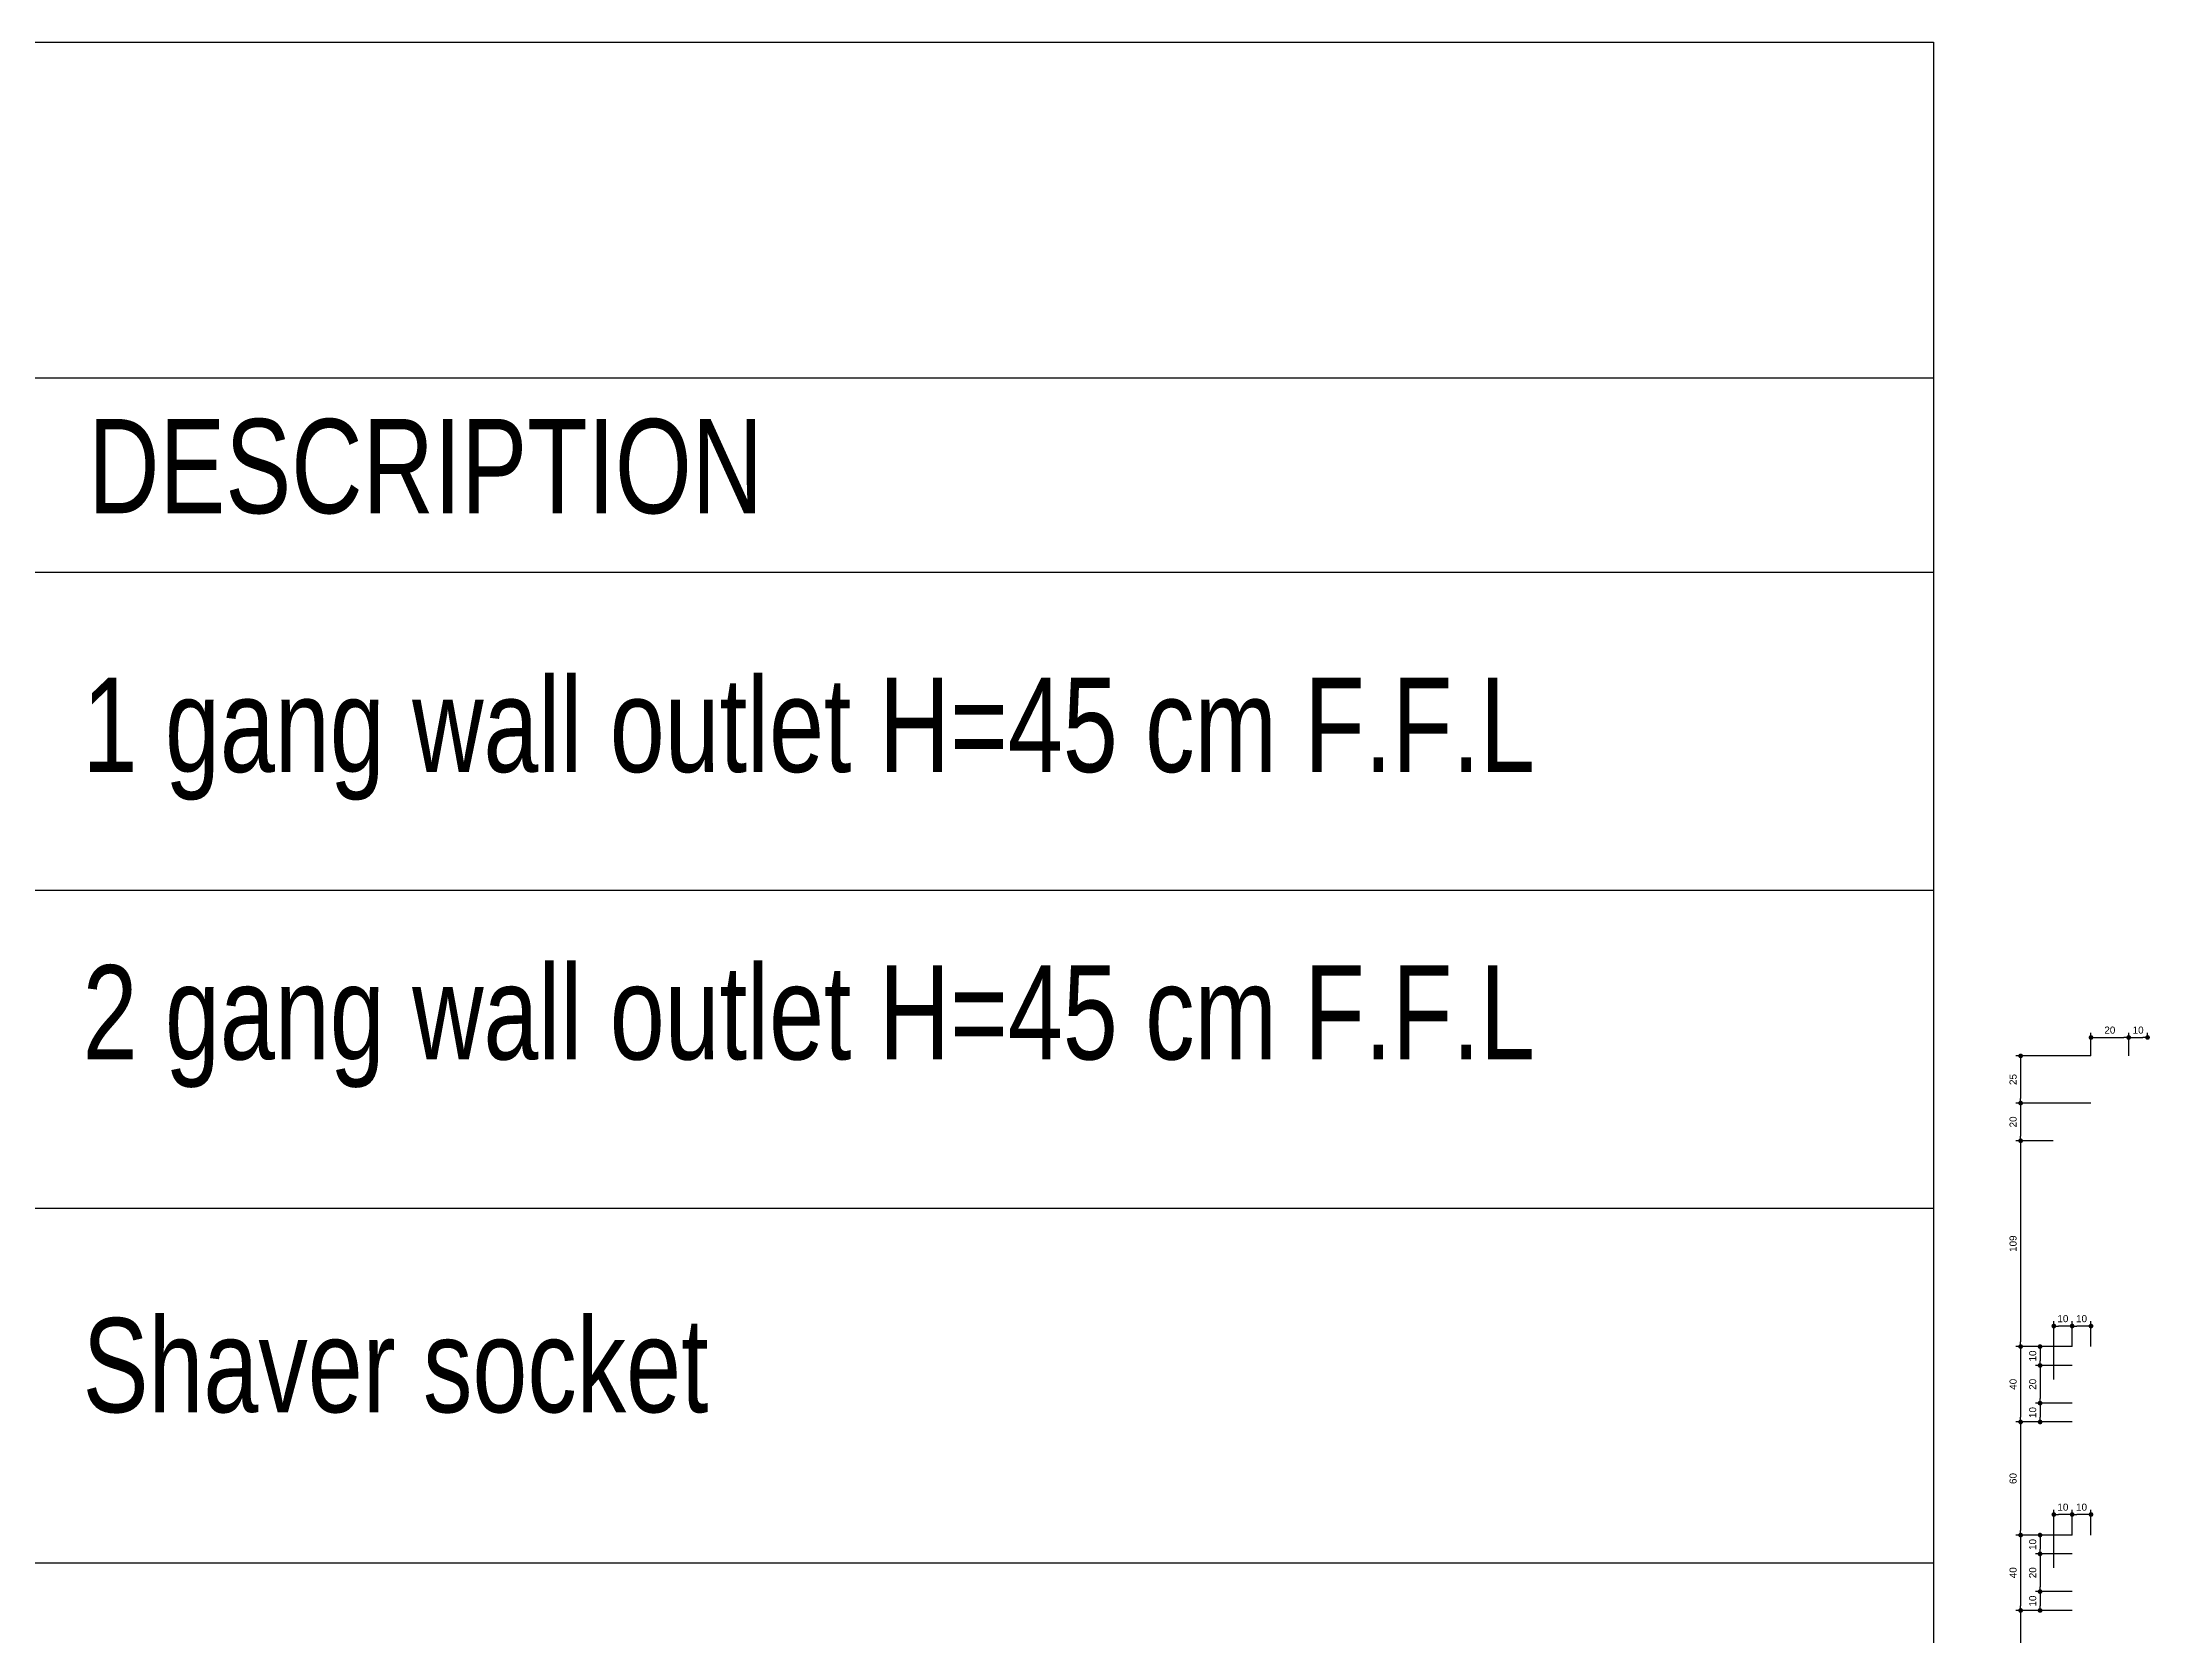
# Model space of a CAD drawing. Header units: inches. Extents: x 193287 to 241687, y 437648 to 550079.
# Drawn here: x 235260 to 236377, y 468300 to 469145 of the extents above; entities that cross this region are included whole.
import ezdxf

# ---------------------------------------------------------------- set-up
doc = ezdxf.new("R2010")
doc.units = ezdxf.units.IN
doc.header["$MEASUREMENT"] = 0
for name, color, linetype in [('A-DIMESNION-1', 7, 'Continuous'), ('CQ SPOT DETAIL DIMENSION', 9, 'Continuous'), ('CQ text label', 3, 'Continuous'), ('CQ-legend tex box', 3, 'Continuous')]:
    doc.layers.add(name, color=color, linetype=linetype)
doc.styles.add('DIM 50', font='romans.shx', dxfattribs={"width": 0.75, "height": 100})
doc.styles.get("Standard").update_dxf_attribs({"font": 'arial.ttf'})
doc.dimstyles.new('CQ 2.5', dxfattribs={"dimscale": 0.025, "dimtxt": 150, "dimasz": 100, "dimexe": 100, "dimexo": 0, "dimgap": 80, "dimtad": 1, "dimdec": 0, "dimzin": 0, "dimdsep": 46, "dimtxsty": 'Standard', "dimblk": 'DOT', "dimcen": 100, "dimclrd": 250, "dimclre": 250, "dimclrt": 3, "dimadec": 0, "dimazin": 0, "dimtfac": 1, "dimtdec": 0, "dimtofl": 0, "dimtmove": 0, "dimatfit": 3, "dimfxl": 1, "dimtolj": 1, "dimtzin": 0, "dimlwd": -1, "dimarcsym": 0})

# ---------------------------------------------------------------- blocks, each defined once
blk = doc.blocks.new('SMDS')
at = {"layer": 'CQ-legend tex box'}
for p, q in [((384632.9, 482948.9), (386655, 482948.9)), ((386655, 482948.9), (386655, 480419.1)), ((384632.9, 482770.9), (386655, 482770.9)), ((384632.9, 482667.7), (386655, 482667.7)), ((384632.9, 482499), (386655, 482499)), ((384632.9, 482330.3), (386655, 482330.3)), ((384632.9, 482142.1), (386655, 482142.1))]:
    blk.add_line(p, q, dxfattribs=at)
at = {"layer": 'CQ text label', "ltscale": 1000, "char_height": 50, "attachment_point": 1, "style": 'DIM 50'}
for s, insert, width in [('{\\fArial|b0|i0|c0|p34;DESCRIPTION}', (385676.4, 482749), 946.817), ('{\\fArial|b0|i0|c0|p34;1 gang wall outlet H=45 cm F.F.L}', (385673.5, 482611.7), 1430.82), ('{\\fArial|b0|i0|c0|p34;2 gang wall outlet H=45 cm F.F.L}', (385673.5, 482459.2), 1430.82), ('{\\fArial|b0|i0|c0|p34;Shaver socket}', (385673.5, 482272), 1430.82)]:
    blk.add_mtext(s, dxfattribs=dict(at, insert=insert, width=width))
blk = doc.blocks.new('_Dot')
at = {"color": 0, "linetype": 'ByBlock', "lineweight": -2}
blk.add_line((-0.5, 0), (-1, 0), dxfattribs=at)
at = {"color": 0, "linetype": 'ByBlock', "const_width": 0.5}
blk.add_lwpolyline([(-0.25, 0, 1), (0.25, 0, 1)], format="xyb", close=True, dxfattribs=at)
blk = doc.blocks.new('*D4524')
at = {"layer": 'A-DIMESNION-1', "color": 250, "lineweight": -2, "ltscale": 0.05, "transparency": 16777216}
for p, q in [((230672.9, 431380.6), (230672.9, 431392.9)), ((230692.9, 431380.6), (230692.9, 431392.9))]:
    blk.add_line(p, q, dxfattribs=at)
at = {"layer": 'A-DIMESNION-1', "color": 250, "ltscale": 0.05, "transparency": 16777216}
blk.add_line((230675.4, 431390.4), (230690.4, 431390.4), dxfattribs=at)
at = {"layer": 'Defpoints', "color": 0, "linetype": 'Continuous', "ltscale": 0.05, "transparency": 16777216}
for p in [(230692.9, 431390.4), (230672.9, 431380.6, 0), (230692.9, 431380.6, 0)]:
    blk.add_point(p, dxfattribs=at)
at = {"layer": 'A-DIMESNION-1', "color": 250, "linetype": 'Continuous', "ltscale": 0.05, "transparency": 16777216, "xscale": 2.5, "yscale": 2.5, "zscale": 2.5, "rotation": 180}
blk.add_blockref('_Dot', (230672.9, 431390.4), dxfattribs=at)
at = {"layer": 'A-DIMESNION-1', "color": 250, "linetype": 'Continuous', "ltscale": 0.05, "transparency": 16777216, "xscale": 2.5, "yscale": 2.5, "zscale": 2.5}
blk.add_blockref('_Dot', (230692.9, 431390.4), dxfattribs=at)
at = {"layer": 'A-DIMESNION-1', "color": 3, "linetype": 'Continuous', "ltscale": 0.05, "transparency": 16777216, "insert": (230682.9, 431394.3), "char_height": 3.75, "attachment_point": 5}
blk.add_mtext('\\A1;20', dxfattribs=at)
blk = doc.blocks.new('*D4523')
at = {"layer": 'A-DIMESNION-1', "color": 250, "lineweight": -2, "ltscale": 0.05, "transparency": 16777216}
for p, q in [((230692.9, 431380.6), (230692.9, 431392.9)), ((230702.9, 431390.4), (230702.9, 431392.9))]:
    blk.add_line(p, q, dxfattribs=at)
at = {"layer": 'A-DIMESNION-1', "color": 250, "ltscale": 0.05, "transparency": 16777216}
blk.add_line((230695.4, 431390.4), (230700.4, 431390.4), dxfattribs=at)
at = {"layer": 'Defpoints', "color": 0, "linetype": 'Continuous', "ltscale": 0.05, "transparency": 16777216}
for p in [(230702.9, 431390.4, 0), (230702.9, 431390.4), (230692.9, 431380.6, 0)]:
    blk.add_point(p, dxfattribs=at)
at = {"layer": 'A-DIMESNION-1', "color": 250, "linetype": 'Continuous', "ltscale": 0.05, "transparency": 16777216, "xscale": 2.5, "yscale": 2.5, "zscale": 2.5, "rotation": 180}
blk.add_blockref('_Dot', (230692.9, 431390.4), dxfattribs=at)
at = {"layer": 'A-DIMESNION-1', "color": 250, "linetype": 'Continuous', "ltscale": 0.05, "transparency": 16777216, "xscale": 2.5, "yscale": 2.5, "zscale": 2.5}
blk.add_blockref('_Dot', (230702.9, 431390.4), dxfattribs=at)
at = {"layer": 'A-DIMESNION-1', "color": 3, "linetype": 'Continuous', "ltscale": 0.05, "transparency": 16777216, "insert": (230697.9, 431394.3), "char_height": 3.75, "attachment_point": 5}
blk.add_mtext('\\A1;10', dxfattribs=at)
blk = doc.blocks.new('*D4522')
at = {"layer": 'A-DIMESNION-1', "color": 250, "lineweight": -2, "ltscale": 0.05, "transparency": 16777216}
for p, q in [((230672.9, 431380.6), (230633.1, 431380.6)), ((230672.9, 431355.6), (230633.1, 431355.6))]:
    blk.add_line(p, q, dxfattribs=at)
at = {"layer": 'A-DIMESNION-1', "color": 250, "ltscale": 0.05, "transparency": 16777216}
blk.add_line((230635.6, 431378.1), (230635.6, 431358.1), dxfattribs=at)
at = {"layer": 'Defpoints', "color": 0, "linetype": 'Continuous', "ltscale": 0.05, "transparency": 16777216}
for p in [(230672.9, 431380.6), (230635.6, 431355.6), (230672.9, 431355.6, 0)]:
    blk.add_point(p, dxfattribs=at)
at = {"layer": 'A-DIMESNION-1', "color": 250, "linetype": 'Continuous', "ltscale": 0.05, "transparency": 16777216, "xscale": 2.5, "yscale": 2.5, "zscale": 2.5}
for p, rotation in [((230635.6, 431380.6), 90), ((230635.6, 431355.6), 270)]:
    blk.add_blockref('_Dot', p, dxfattribs=dict(at, rotation=rotation))
at = {"layer": 'A-DIMESNION-1', "color": 3, "linetype": 'Continuous', "ltscale": 0.05, "transparency": 16777216, "insert": (230631.6, 431368.1), "char_height": 3.75, "attachment_point": 5, "rotation": 90}
blk.add_mtext('\\A1;25', dxfattribs=at)
blk = doc.blocks.new('*D4521')
at = {"layer": 'A-DIMESNION-1', "color": 250, "lineweight": -2, "ltscale": 0.05, "transparency": 16777216}
for p, q in [((230672.9, 431355.6), (230633.1, 431355.6)), ((230652.9, 431335.6), (230633.1, 431335.6))]:
    blk.add_line(p, q, dxfattribs=at)
at = {"layer": 'A-DIMESNION-1', "color": 250, "ltscale": 0.05, "transparency": 16777216}
blk.add_line((230635.6, 431353.1), (230635.6, 431338.1), dxfattribs=at)
at = {"layer": 'Defpoints', "color": 0, "linetype": 'Continuous', "ltscale": 0.05, "transparency": 16777216}
for p in [(230672.9, 431355.6, 0), (230635.6, 431335.6), (230652.9, 431335.6, 0)]:
    blk.add_point(p, dxfattribs=at)
at = {"layer": 'A-DIMESNION-1', "color": 250, "linetype": 'Continuous', "ltscale": 0.05, "transparency": 16777216, "xscale": 2.5, "yscale": 2.5, "zscale": 2.5}
for p, rotation in [((230635.6, 431355.6), 90), ((230635.6, 431335.6), 270)]:
    blk.add_blockref('_Dot', p, dxfattribs=dict(at, rotation=rotation))
at = {"layer": 'A-DIMESNION-1', "color": 3, "linetype": 'Continuous', "ltscale": 0.05, "transparency": 16777216, "insert": (230631.6, 431345.6), "char_height": 3.75, "attachment_point": 5, "rotation": 90}
blk.add_mtext('\\A1;20', dxfattribs=at)
blk = doc.blocks.new('*D4520')
at = {"layer": 'A-DIMESNION-1', "color": 250, "lineweight": -2, "ltscale": 0.05, "transparency": 16777216}
for p, q in [((230652.9, 431335.6), (230633.1, 431335.6)), ((230662.9, 431226.4), (230633.1, 431226.4))]:
    blk.add_line(p, q, dxfattribs=at)
at = {"layer": 'A-DIMESNION-1', "color": 250, "ltscale": 0.05, "transparency": 16777216}
blk.add_line((230635.6, 431333.1), (230635.6, 431228.9), dxfattribs=at)
at = {"layer": 'Defpoints', "color": 0, "linetype": 'Continuous', "ltscale": 0.05, "transparency": 16777216}
for p in [(230652.9, 431335.6, 0), (230635.6, 431226.4), (230662.9, 431226.4, 0)]:
    blk.add_point(p, dxfattribs=at)
at = {"layer": 'A-DIMESNION-1', "color": 250, "linetype": 'Continuous', "ltscale": 0.05, "transparency": 16777216, "xscale": 2.5, "yscale": 2.5, "zscale": 2.5}
for p, rotation in [((230635.6, 431335.6), 90), ((230635.6, 431226.4), 270)]:
    blk.add_blockref('_Dot', p, dxfattribs=dict(at, rotation=rotation))
at = {"layer": 'A-DIMESNION-1', "color": 3, "linetype": 'Continuous', "ltscale": 0.05, "transparency": 16777216, "insert": (230631.6, 431281), "char_height": 3.75, "attachment_point": 5, "rotation": 90}
blk.add_mtext('\\A1;109', dxfattribs=at)
blk = doc.blocks.new('*D4519')
at = {"layer": 'A-DIMESNION-1', "color": 250, "lineweight": -2, "ltscale": 0.05, "transparency": 16777216}
for p, q in [((230662.9, 431226.4), (230633.1, 431226.4)), ((230662.9, 431186.4), (230633.1, 431186.4))]:
    blk.add_line(p, q, dxfattribs=at)
at = {"layer": 'A-DIMESNION-1', "color": 250, "ltscale": 0.05, "transparency": 16777216}
blk.add_line((230635.6, 431223.9), (230635.6, 431188.9), dxfattribs=at)
at = {"layer": 'Defpoints', "color": 0, "linetype": 'Continuous', "ltscale": 0.05, "transparency": 16777216}
for p in [(230662.9, 431226.4, 0), (230635.6, 431186.4), (230662.9, 431186.4, 0)]:
    blk.add_point(p, dxfattribs=at)
at = {"layer": 'A-DIMESNION-1', "color": 250, "linetype": 'Continuous', "ltscale": 0.05, "transparency": 16777216, "xscale": 2.5, "yscale": 2.5, "zscale": 2.5}
for p, rotation in [((230635.6, 431226.4), 90), ((230635.6, 431186.4), 270)]:
    blk.add_blockref('_Dot', p, dxfattribs=dict(at, rotation=rotation))
at = {"layer": 'A-DIMESNION-1', "color": 3, "linetype": 'Continuous', "ltscale": 0.05, "transparency": 16777216, "insert": (230631.6, 431206.4), "char_height": 3.75, "attachment_point": 5, "rotation": 90}
blk.add_mtext('\\A1;40', dxfattribs=at)
blk = doc.blocks.new('*D4518')
at = {"layer": 'A-DIMESNION-1', "color": 250, "lineweight": -2, "ltscale": 0.05, "transparency": 16777216}
for p, q in [((230662.9, 431186.4), (230633.1, 431186.4)), ((230662.9, 431126.4), (230633.1, 431126.4))]:
    blk.add_line(p, q, dxfattribs=at)
at = {"layer": 'A-DIMESNION-1', "color": 250, "ltscale": 0.05, "transparency": 16777216}
blk.add_line((230635.6, 431183.9), (230635.6, 431128.9), dxfattribs=at)
at = {"layer": 'Defpoints', "color": 0, "linetype": 'Continuous', "ltscale": 0.05, "transparency": 16777216}
for p in [(230662.9, 431186.4, 0), (230635.6, 431126.4), (230662.9, 431126.4, 0)]:
    blk.add_point(p, dxfattribs=at)
at = {"layer": 'A-DIMESNION-1', "color": 250, "linetype": 'Continuous', "ltscale": 0.05, "transparency": 16777216, "xscale": 2.5, "yscale": 2.5, "zscale": 2.5}
for p, rotation in [((230635.6, 431186.4), 90), ((230635.6, 431126.4), 270)]:
    blk.add_blockref('_Dot', p, dxfattribs=dict(at, rotation=rotation))
at = {"layer": 'A-DIMESNION-1', "color": 3, "linetype": 'Continuous', "ltscale": 0.05, "transparency": 16777216, "insert": (230631.6, 431156.4), "char_height": 3.75, "attachment_point": 5, "rotation": 90}
blk.add_mtext('\\A1;60', dxfattribs=at)
blk = doc.blocks.new('*D4517')
at = {"layer": 'A-DIMESNION-1', "color": 250, "lineweight": -2, "ltscale": 0.05, "transparency": 16777216}
for p, q in [((230662.9, 431126.4), (230633.1, 431126.4)), ((230662.9, 431086.4), (230633.1, 431086.4))]:
    blk.add_line(p, q, dxfattribs=at)
at = {"layer": 'A-DIMESNION-1', "color": 250, "ltscale": 0.05, "transparency": 16777216}
blk.add_line((230635.6, 431123.9), (230635.6, 431088.9), dxfattribs=at)
at = {"layer": 'Defpoints', "color": 0, "linetype": 'Continuous', "ltscale": 0.05, "transparency": 16777216}
for p in [(230662.9, 431126.4, 0), (230635.6, 431086.4), (230662.9, 431086.4, 0)]:
    blk.add_point(p, dxfattribs=at)
at = {"layer": 'A-DIMESNION-1', "color": 250, "linetype": 'Continuous', "ltscale": 0.05, "transparency": 16777216, "xscale": 2.5, "yscale": 2.5, "zscale": 2.5}
for p, rotation in [((230635.6, 431126.4), 90), ((230635.6, 431086.4), 270)]:
    blk.add_blockref('_Dot', p, dxfattribs=dict(at, rotation=rotation))
at = {"layer": 'A-DIMESNION-1', "color": 3, "linetype": 'Continuous', "ltscale": 0.05, "transparency": 16777216, "insert": (230631.6, 431106.4), "char_height": 3.75, "attachment_point": 5, "rotation": 90}
blk.add_mtext('\\A1;40', dxfattribs=at)
blk = doc.blocks.new('*D4516')
at = {"layer": 'A-DIMESNION-1', "color": 250, "lineweight": -2, "ltscale": 0.05, "transparency": 16777216}
for p, q in [((230662.9, 431086.4), (230633.1, 431086.4)), ((230669.9, 429515.6), (230633.1, 429515.6))]:
    blk.add_line(p, q, dxfattribs=at)
at = {"layer": 'A-DIMESNION-1', "color": 250, "ltscale": 0.05, "transparency": 16777216}
blk.add_line((230635.6, 431083.9), (230635.6, 429518.1), dxfattribs=at)
at = {"layer": 'Defpoints', "color": 0, "linetype": 'Continuous', "ltscale": 0.05, "transparency": 16777216}
for p in [(230662.9, 431086.4, 0), (230635.6, 429515.6), (230669.9, 429515.6, 0)]:
    blk.add_point(p, dxfattribs=at)
at = {"layer": 'A-DIMESNION-1', "color": 250, "linetype": 'Continuous', "ltscale": 0.05, "transparency": 16777216, "xscale": 2.5, "yscale": 2.5, "zscale": 2.5}
for p, rotation in [((230635.6, 431086.4), 90), ((230635.6, 429515.6), 270)]:
    blk.add_blockref('_Dot', p, dxfattribs=dict(at, rotation=rotation))
at = {"layer": 'A-DIMESNION-1', "color": 3, "linetype": 'Continuous', "ltscale": 0.05, "transparency": 16777216, "insert": (230631.6, 430301), "char_height": 3.75, "attachment_point": 5, "rotation": 90}
blk.add_mtext('\\A1;1571', dxfattribs=at)
blk = doc.blocks.new('*D4498')
at = {"layer": 'A-DIMESNION-1', "color": 250, "lineweight": -2, "ltscale": 0.05, "transparency": 16777216}
for p, q in [((230662.9, 431126.4), (230633.1, 431126.4)), ((230662.9, 431086.4), (230633.1, 431086.4))]:
    blk.add_line(p, q, dxfattribs=at)
at = {"layer": 'A-DIMESNION-1', "color": 250, "ltscale": 0.05, "transparency": 16777216}
blk.add_line((230635.6, 431123.9), (230635.6, 431088.9), dxfattribs=at)
at = {"layer": 'Defpoints', "color": 0, "linetype": 'Continuous', "ltscale": 0.05, "transparency": 16777216}
for p in [(230662.9, 431126.4, 0), (230635.6, 431086.4), (230662.9, 431086.4, 0)]:
    blk.add_point(p, dxfattribs=at)
at = {"layer": 'A-DIMESNION-1', "color": 250, "linetype": 'Continuous', "ltscale": 0.05, "transparency": 16777216, "xscale": 2.5, "yscale": 2.5, "zscale": 2.5}
for p, rotation in [((230635.6, 431126.4), 90), ((230635.6, 431086.4), 270)]:
    blk.add_blockref('_Dot', p, dxfattribs=dict(at, rotation=rotation))
at = {"layer": 'A-DIMESNION-1', "color": 3, "linetype": 'Continuous', "ltscale": 0.05, "transparency": 16777216, "insert": (230631.6, 431106.4), "char_height": 3.75, "attachment_point": 5, "rotation": 90}
blk.add_mtext('\\A1;40', dxfattribs=at)
blk = doc.blocks.new('*D4497')
at = {"layer": 'A-DIMESNION-1', "color": 250, "lineweight": -2, "ltscale": 0.05, "transparency": 16777216}
for p, q in [((230662.9, 431126.4), (230662.9, 431139.8)), ((230672.9, 431126.4), (230672.9, 431139.8))]:
    blk.add_line(p, q, dxfattribs=at)
at = {"layer": 'A-DIMESNION-1', "color": 250, "ltscale": 0.05, "transparency": 16777216}
blk.add_line((230670.4, 431137.3), (230665.4, 431137.3), dxfattribs=at)
at = {"layer": 'Defpoints', "color": 0, "linetype": 'Continuous', "ltscale": 0.05, "transparency": 16777216}
for p in [(230662.9, 431137.3), (230662.9, 431126.4, 0), (230672.9, 431126.4, 0)]:
    blk.add_point(p, dxfattribs=at)
at = {"layer": 'A-DIMESNION-1', "color": 250, "linetype": 'Continuous', "ltscale": 0.05, "transparency": 16777216, "xscale": 2.5, "yscale": 2.5, "zscale": 2.5, "rotation": 180}
blk.add_blockref('_Dot', (230662.9, 431137.3), dxfattribs=at)
at = {"layer": 'A-DIMESNION-1', "color": 250, "linetype": 'Continuous', "ltscale": 0.05, "transparency": 16777216, "xscale": 2.5, "yscale": 2.5, "zscale": 2.5}
blk.add_blockref('_Dot', (230672.9, 431137.3), dxfattribs=at)
at = {"layer": 'A-DIMESNION-1', "color": 3, "linetype": 'Continuous', "ltscale": 0.05, "transparency": 16777216, "insert": (230667.9, 431141.2), "char_height": 3.75, "attachment_point": 5}
blk.add_mtext('\\A1;10', dxfattribs=at)
blk = doc.blocks.new('*D4496')
at = {"layer": 'A-DIMESNION-1', "color": 250, "lineweight": -2, "ltscale": 0.05, "transparency": 16777216}
for p, q in [((230653.2, 431109), (230653.2, 431139.8)), ((230662.9, 431126.4), (230662.9, 431139.8))]:
    blk.add_line(p, q, dxfattribs=at)
at = {"layer": 'A-DIMESNION-1', "color": 250, "ltscale": 0.05, "transparency": 16777216}
blk.add_line((230660.4, 431137.3), (230655.7, 431137.3), dxfattribs=at)
at = {"layer": 'Defpoints', "color": 0, "linetype": 'Continuous', "ltscale": 0.05, "transparency": 16777216}
for p in [(230653.2, 431137.3), (230662.9, 431126.4, 0), (230653.2, 431109, 0)]:
    blk.add_point(p, dxfattribs=at)
at = {"layer": 'A-DIMESNION-1', "color": 250, "linetype": 'Continuous', "ltscale": 0.05, "transparency": 16777216, "xscale": 2.5, "yscale": 2.5, "zscale": 2.5, "rotation": 180}
blk.add_blockref('_Dot', (230653.2, 431137.3), dxfattribs=at)
at = {"layer": 'A-DIMESNION-1', "color": 250, "linetype": 'Continuous', "ltscale": 0.05, "transparency": 16777216, "xscale": 2.5, "yscale": 2.5, "zscale": 2.5}
blk.add_blockref('_Dot', (230662.9, 431137.3), dxfattribs=at)
at = {"layer": 'A-DIMESNION-1', "color": 3, "linetype": 'Continuous', "ltscale": 0.05, "transparency": 16777216, "insert": (230658, 431141.2), "char_height": 3.75, "attachment_point": 5}
blk.add_mtext('\\A1;10', dxfattribs=at)
blk = doc.blocks.new('*D4495')
at = {"layer": 'A-DIMESNION-1', "color": 250, "lineweight": -2, "ltscale": 0.05, "transparency": 16777216}
for p, q in [((230662.9, 431126.4), (230643.4, 431126.4)), ((230662.9, 431116.4), (230643.4, 431116.4))]:
    blk.add_line(p, q, dxfattribs=at)
at = {"layer": 'A-DIMESNION-1', "color": 250, "ltscale": 0.05, "transparency": 16777216}
blk.add_line((230645.9, 431123.9), (230645.9, 431118.9), dxfattribs=at)
at = {"layer": 'Defpoints', "color": 0, "linetype": 'Continuous', "ltscale": 0.05, "transparency": 16777216}
for p in [(230645.9, 431116.4), (230662.9, 431126.4), (230662.9, 431116.4, 0)]:
    blk.add_point(p, dxfattribs=at)
at = {"layer": 'A-DIMESNION-1', "color": 250, "linetype": 'Continuous', "ltscale": 0.05, "transparency": 16777216, "xscale": 2.5, "yscale": 2.5, "zscale": 2.5}
for p, rotation in [((230645.9, 431126.4), 90), ((230645.9, 431116.4), 270)]:
    blk.add_blockref('_Dot', p, dxfattribs=dict(at, rotation=rotation))
at = {"layer": 'A-DIMESNION-1', "color": 3, "linetype": 'Continuous', "ltscale": 0.05, "transparency": 16777216, "insert": (230642, 431121.4), "char_height": 3.75, "attachment_point": 5, "rotation": 90}
blk.add_mtext('\\A1;10', dxfattribs=at)
blk = doc.blocks.new('*D4494')
at = {"layer": 'A-DIMESNION-1', "color": 250, "lineweight": -2, "ltscale": 0.05, "transparency": 16777216}
for p, q in [((230662.9, 431116.4), (230643.4, 431116.4)), ((230662.9, 431096.4), (230643.4, 431096.4))]:
    blk.add_line(p, q, dxfattribs=at)
at = {"layer": 'A-DIMESNION-1', "color": 250, "ltscale": 0.05, "transparency": 16777216}
blk.add_line((230645.9, 431113.9), (230645.9, 431098.9), dxfattribs=at)
at = {"layer": 'Defpoints', "color": 0, "linetype": 'Continuous', "ltscale": 0.05, "transparency": 16777216}
for p in [(230662.9, 431116.4, 0), (230645.9, 431096.4), (230662.9, 431096.4, 0)]:
    blk.add_point(p, dxfattribs=at)
at = {"layer": 'A-DIMESNION-1', "color": 250, "linetype": 'Continuous', "ltscale": 0.05, "transparency": 16777216, "xscale": 2.5, "yscale": 2.5, "zscale": 2.5}
for p, rotation in [((230645.9, 431116.4), 90), ((230645.9, 431096.4), 270)]:
    blk.add_blockref('_Dot', p, dxfattribs=dict(at, rotation=rotation))
at = {"layer": 'A-DIMESNION-1', "color": 3, "linetype": 'Continuous', "ltscale": 0.05, "transparency": 16777216, "insert": (230642, 431106.4), "char_height": 3.75, "attachment_point": 5, "rotation": 90}
blk.add_mtext('\\A1;20', dxfattribs=at)
blk = doc.blocks.new('*D4493')
at = {"layer": 'A-DIMESNION-1', "color": 250, "lineweight": -2, "ltscale": 0.05, "transparency": 16777216}
for p, q in [((230662.9, 431096.4), (230643.4, 431096.4)), ((230662.9, 431086.4), (230643.4, 431086.4))]:
    blk.add_line(p, q, dxfattribs=at)
at = {"layer": 'A-DIMESNION-1', "color": 250, "ltscale": 0.05, "transparency": 16777216}
blk.add_line((230645.9, 431093.9), (230645.9, 431088.9), dxfattribs=at)
at = {"layer": 'Defpoints', "color": 0, "linetype": 'Continuous', "ltscale": 0.05, "transparency": 16777216}
for p in [(230662.9, 431096.4, 0), (230645.9, 431086.4), (230662.9, 431086.4)]:
    blk.add_point(p, dxfattribs=at)
at = {"layer": 'A-DIMESNION-1', "color": 250, "linetype": 'Continuous', "ltscale": 0.05, "transparency": 16777216, "xscale": 2.5, "yscale": 2.5, "zscale": 2.5}
for p, rotation in [((230645.9, 431096.4), 90), ((230645.9, 431086.4), 270)]:
    blk.add_blockref('_Dot', p, dxfattribs=dict(at, rotation=rotation))
at = {"layer": 'A-DIMESNION-1', "color": 3, "linetype": 'Continuous', "ltscale": 0.05, "transparency": 16777216, "insert": (230642, 431091.4), "char_height": 3.75, "attachment_point": 5, "rotation": 90}
blk.add_mtext('\\A1;10', dxfattribs=at)
blk = doc.blocks.new('*D4492')
at = {"layer": 'A-DIMESNION-1', "color": 250, "lineweight": -2, "ltscale": 0.05, "transparency": 16777216}
for p, q in [((230662.9, 431226.4), (230633.1, 431226.4)), ((230662.9, 431186.4), (230633.1, 431186.4))]:
    blk.add_line(p, q, dxfattribs=at)
at = {"layer": 'A-DIMESNION-1', "color": 250, "ltscale": 0.05, "transparency": 16777216}
blk.add_line((230635.6, 431223.9), (230635.6, 431188.9), dxfattribs=at)
at = {"layer": 'Defpoints', "color": 0, "linetype": 'Continuous', "ltscale": 0.05, "transparency": 16777216}
for p in [(230662.9, 431226.4, 0), (230635.6, 431186.4), (230662.9, 431186.4, 0)]:
    blk.add_point(p, dxfattribs=at)
at = {"layer": 'A-DIMESNION-1', "color": 250, "linetype": 'Continuous', "ltscale": 0.05, "transparency": 16777216, "xscale": 2.5, "yscale": 2.5, "zscale": 2.5}
for p, rotation in [((230635.6, 431226.4), 90), ((230635.6, 431186.4), 270)]:
    blk.add_blockref('_Dot', p, dxfattribs=dict(at, rotation=rotation))
at = {"layer": 'A-DIMESNION-1', "color": 3, "linetype": 'Continuous', "ltscale": 0.05, "transparency": 16777216, "insert": (230631.6, 431206.4), "char_height": 3.75, "attachment_point": 5, "rotation": 90}
blk.add_mtext('\\A1;40', dxfattribs=at)
blk = doc.blocks.new('*D4491')
at = {"layer": 'A-DIMESNION-1', "color": 250, "lineweight": -2, "ltscale": 0.05, "transparency": 16777216}
for p, q in [((230662.9, 431226.4), (230662.9, 431239.8)), ((230672.9, 431226.4), (230672.9, 431239.8))]:
    blk.add_line(p, q, dxfattribs=at)
at = {"layer": 'A-DIMESNION-1', "color": 250, "ltscale": 0.05, "transparency": 16777216}
blk.add_line((230670.4, 431237.3), (230665.4, 431237.3), dxfattribs=at)
at = {"layer": 'Defpoints', "color": 0, "linetype": 'Continuous', "ltscale": 0.05, "transparency": 16777216}
for p in [(230662.9, 431237.3), (230662.9, 431226.4, 0), (230672.9, 431226.4, 0)]:
    blk.add_point(p, dxfattribs=at)
at = {"layer": 'A-DIMESNION-1', "color": 250, "linetype": 'Continuous', "ltscale": 0.05, "transparency": 16777216, "xscale": 2.5, "yscale": 2.5, "zscale": 2.5, "rotation": 180}
blk.add_blockref('_Dot', (230662.9, 431237.3), dxfattribs=at)
at = {"layer": 'A-DIMESNION-1', "color": 250, "linetype": 'Continuous', "ltscale": 0.05, "transparency": 16777216, "xscale": 2.5, "yscale": 2.5, "zscale": 2.5}
blk.add_blockref('_Dot', (230672.9, 431237.3), dxfattribs=at)
at = {"layer": 'A-DIMESNION-1', "color": 3, "linetype": 'Continuous', "ltscale": 0.05, "transparency": 16777216, "insert": (230667.9, 431241.2), "char_height": 3.75, "attachment_point": 5}
blk.add_mtext('\\A1;10', dxfattribs=at)
blk = doc.blocks.new('*D4490')
at = {"layer": 'A-DIMESNION-1', "color": 250, "lineweight": -2, "ltscale": 0.05, "transparency": 16777216}
for p, q in [((230653.2, 431209), (230653.2, 431239.8)), ((230662.9, 431226.4), (230662.9, 431239.8))]:
    blk.add_line(p, q, dxfattribs=at)
at = {"layer": 'A-DIMESNION-1', "color": 250, "ltscale": 0.05, "transparency": 16777216}
blk.add_line((230660.4, 431237.3), (230655.7, 431237.3), dxfattribs=at)
at = {"layer": 'Defpoints', "color": 0, "linetype": 'Continuous', "ltscale": 0.05, "transparency": 16777216}
for p in [(230653.2, 431237.3), (230662.9, 431226.4, 0), (230653.2, 431209, 0)]:
    blk.add_point(p, dxfattribs=at)
at = {"layer": 'A-DIMESNION-1', "color": 250, "linetype": 'Continuous', "ltscale": 0.05, "transparency": 16777216, "xscale": 2.5, "yscale": 2.5, "zscale": 2.5, "rotation": 180}
blk.add_blockref('_Dot', (230653.2, 431237.3), dxfattribs=at)
at = {"layer": 'A-DIMESNION-1', "color": 250, "linetype": 'Continuous', "ltscale": 0.05, "transparency": 16777216, "xscale": 2.5, "yscale": 2.5, "zscale": 2.5}
blk.add_blockref('_Dot', (230662.9, 431237.3), dxfattribs=at)
at = {"layer": 'A-DIMESNION-1', "color": 3, "linetype": 'Continuous', "ltscale": 0.05, "transparency": 16777216, "insert": (230658, 431241.2), "char_height": 3.75, "attachment_point": 5}
blk.add_mtext('\\A1;10', dxfattribs=at)
blk = doc.blocks.new('*D4489')
at = {"layer": 'A-DIMESNION-1', "color": 250, "lineweight": -2, "ltscale": 0.05, "transparency": 16777216}
for p, q in [((230662.9, 431226.4), (230643.4, 431226.4)), ((230662.9, 431216.4), (230643.4, 431216.4))]:
    blk.add_line(p, q, dxfattribs=at)
at = {"layer": 'A-DIMESNION-1', "color": 250, "ltscale": 0.05, "transparency": 16777216}
blk.add_line((230645.9, 431223.9), (230645.9, 431218.9), dxfattribs=at)
at = {"layer": 'Defpoints', "color": 0, "linetype": 'Continuous', "ltscale": 0.05, "transparency": 16777216}
for p in [(230662.9, 431226.4), (230645.9, 431216.4), (230662.9, 431216.4, 0)]:
    blk.add_point(p, dxfattribs=at)
at = {"layer": 'A-DIMESNION-1', "color": 250, "linetype": 'Continuous', "ltscale": 0.05, "transparency": 16777216, "xscale": 2.5, "yscale": 2.5, "zscale": 2.5}
for p, rotation in [((230645.9, 431226.4), 90), ((230645.9, 431216.4), 270)]:
    blk.add_blockref('_Dot', p, dxfattribs=dict(at, rotation=rotation))
at = {"layer": 'A-DIMESNION-1', "color": 3, "linetype": 'Continuous', "ltscale": 0.05, "transparency": 16777216, "insert": (230642, 431221.4), "char_height": 3.75, "attachment_point": 5, "rotation": 90}
blk.add_mtext('\\A1;10', dxfattribs=at)
blk = doc.blocks.new('*D4488')
at = {"layer": 'A-DIMESNION-1', "color": 250, "lineweight": -2, "ltscale": 0.05, "transparency": 16777216}
for p, q in [((230662.9, 431216.4), (230643.4, 431216.4)), ((230662.9, 431196.4), (230643.4, 431196.4))]:
    blk.add_line(p, q, dxfattribs=at)
at = {"layer": 'A-DIMESNION-1', "color": 250, "ltscale": 0.05, "transparency": 16777216}
blk.add_line((230645.9, 431213.9), (230645.9, 431198.9), dxfattribs=at)
at = {"layer": 'Defpoints', "color": 0, "linetype": 'Continuous', "ltscale": 0.05, "transparency": 16777216}
for p in [(230662.9, 431216.4, 0), (230645.9, 431196.4), (230662.9, 431196.4, 0)]:
    blk.add_point(p, dxfattribs=at)
at = {"layer": 'A-DIMESNION-1', "color": 250, "linetype": 'Continuous', "ltscale": 0.05, "transparency": 16777216, "xscale": 2.5, "yscale": 2.5, "zscale": 2.5}
for p, rotation in [((230645.9, 431216.4), 90), ((230645.9, 431196.4), 270)]:
    blk.add_blockref('_Dot', p, dxfattribs=dict(at, rotation=rotation))
at = {"layer": 'A-DIMESNION-1', "color": 3, "linetype": 'Continuous', "ltscale": 0.05, "transparency": 16777216, "insert": (230642, 431206.4), "char_height": 3.75, "attachment_point": 5, "rotation": 90}
blk.add_mtext('\\A1;20', dxfattribs=at)
blk = doc.blocks.new('*D4487')
at = {"layer": 'A-DIMESNION-1', "color": 250, "lineweight": -2, "ltscale": 0.05, "transparency": 16777216}
for p, q in [((230662.9, 431196.4), (230643.4, 431196.4)), ((230662.9, 431186.4), (230643.4, 431186.4))]:
    blk.add_line(p, q, dxfattribs=at)
at = {"layer": 'A-DIMESNION-1', "color": 250, "ltscale": 0.05, "transparency": 16777216}
blk.add_line((230645.9, 431193.9), (230645.9, 431188.9), dxfattribs=at)
at = {"layer": 'Defpoints', "color": 0, "linetype": 'Continuous', "ltscale": 0.05, "transparency": 16777216}
for p in [(230662.9, 431196.4, 0), (230645.9, 431186.4), (230662.9, 431186.4)]:
    blk.add_point(p, dxfattribs=at)
at = {"layer": 'A-DIMESNION-1', "color": 250, "linetype": 'Continuous', "ltscale": 0.05, "transparency": 16777216, "xscale": 2.5, "yscale": 2.5, "zscale": 2.5}
for p, rotation in [((230645.9, 431196.4), 90), ((230645.9, 431186.4), 270)]:
    blk.add_blockref('_Dot', p, dxfattribs=dict(at, rotation=rotation))
at = {"layer": 'A-DIMESNION-1', "color": 3, "linetype": 'Continuous', "ltscale": 0.05, "transparency": 16777216, "insert": (230642, 431191.4), "char_height": 3.75, "attachment_point": 5, "rotation": 90}
blk.add_mtext('\\A1;10', dxfattribs=at)
blk = doc.blocks.new('DIMBLOWUP')
at = {"layer": 'A-DIMESNION-1', "color": 64, "linetype": 'Continuous', "ltscale": 0.05}
for base, p1, p2, picture, middle in [((230692.9, 431390.4), (230672.9, 431380.6, 0), (230692.9, 431380.6, 0), '*D4524', (230682.9, 431394.3)), ((230702.9, 431390.4), (230692.9, 431380.6, 0), (230702.9, 431390.4, 0), '*D4523', (230697.9, 431394.3)), ((230653.2, 431237.3, 0), (230662.9, 431226.4, 0), (230653.2, 431209, 0), '*D4490', (230658, 431241.2, 0)), ((230662.9, 431237.3, 0), (230672.9, 431226.4, 0), (230662.9, 431226.4, 0), '*D4491', (230667.9, 431241.2, 0)), ((230653.2, 431137.3, 0), (230662.9, 431126.4, 0), (230653.2, 431109, 0), '*D4496', (230658, 431141.2, 0)), ((230662.9, 431137.3, 0), (230672.9, 431126.4, 0), (230662.9, 431126.4, 0), '*D4497', (230667.9, 431141.2, 0))]:
    dim = blk.add_linear_dim(base=base, p1=p1, p2=p2, dimstyle='CQ 2.5', dxfattribs=at)
    dim.commit()
    dim.dimension.update_dxf_attribs({"geometry": picture, "text_midpoint": middle})
for base, p1, p2, picture, middle in [((230635.6, 431355.6), (230672.9, 431380.6), (230672.9, 431355.6, 0), '*D4522', (230631.6, 431368.1)), ((230635.6, 431335.6), (230672.9, 431355.6, 0), (230652.9, 431335.6, 0), '*D4521', (230631.6, 431345.6)), ((230635.6, 431226.4), (230652.9, 431335.6, 0), (230662.9, 431226.4, 0), '*D4520', (230631.6, 431281)), ((230635.6, 431186.4), (230662.9, 431226.4, 0), (230662.9, 431186.4, 0), '*D4519', (230631.6, 431206.4)), ((230635.6, 431186.4, 0), (230662.9, 431226.4, 0), (230662.9, 431186.4, 0), '*D4492', (230631.6, 431206.4, 0)), ((230645.9, 431216.4, 0), (230662.9, 431226.4, 0), (230662.9, 431216.4, 0), '*D4489', (230642, 431221.4, 0)), ((230645.9, 431196.4, 0), (230662.9, 431216.4, 0), (230662.9, 431196.4, 0), '*D4488', (230642, 431206.4, 0)), ((230645.9, 431186.4, 0), (230662.9, 431196.4, 0), (230662.9, 431186.4, 0), '*D4487', (230642, 431191.4, 0)), ((230635.6, 431126.4), (230662.9, 431186.4, 0), (230662.9, 431126.4, 0), '*D4518', (230631.6, 431156.4)), ((230635.6, 431086.4), (230662.9, 431126.4, 0), (230662.9, 431086.4, 0), '*D4517', (230631.6, 431106.4)), ((230635.6, 431086.4, 0), (230662.9, 431126.4, 0), (230662.9, 431086.4, 0), '*D4498', (230631.6, 431106.4, 0)), ((230645.9, 431116.4, 0), (230662.9, 431126.4, 0), (230662.9, 431116.4, 0), '*D4495', (230642, 431121.4, 0)), ((230645.9, 431096.4, 0), (230662.9, 431116.4, 0), (230662.9, 431096.4, 0), '*D4494', (230642, 431106.4, 0)), ((230645.9, 431086.4, 0), (230662.9, 431096.4, 0), (230662.9, 431086.4, 0), '*D4493', (230642, 431091.4, 0)), ((230635.6, 429515.6), (230662.9, 431086.4, 0), (230669.9, 429515.6, 0), '*D4516', (230631.6, 430301))]:
    dim = blk.add_linear_dim(base=base, p1=p1, p2=p2, angle=90, dimstyle='CQ 2.5', dxfattribs=at)
    dim.commit()
    dim.dimension.update_dxf_attribs({"geometry": picture, "text_midpoint": middle})

msp = doc.modelspace()

# ---------------------------------------------------------------- block references
at = {"layer": 'A-DIMESNION-1', "color": 64, "linetype": 'Continuous', "ltscale": 0.05}
msp.add_blockref('DIMBLOWUP', (5673.252, 37226.975), dxfattribs=at)
at = {"layer": 'CQ SPOT DETAIL DIMENSION'}
msp.add_blockref('SMDS', (-150392.368, -13803.482), dxfattribs=at)

doc.saveas('drawing.dxf')
